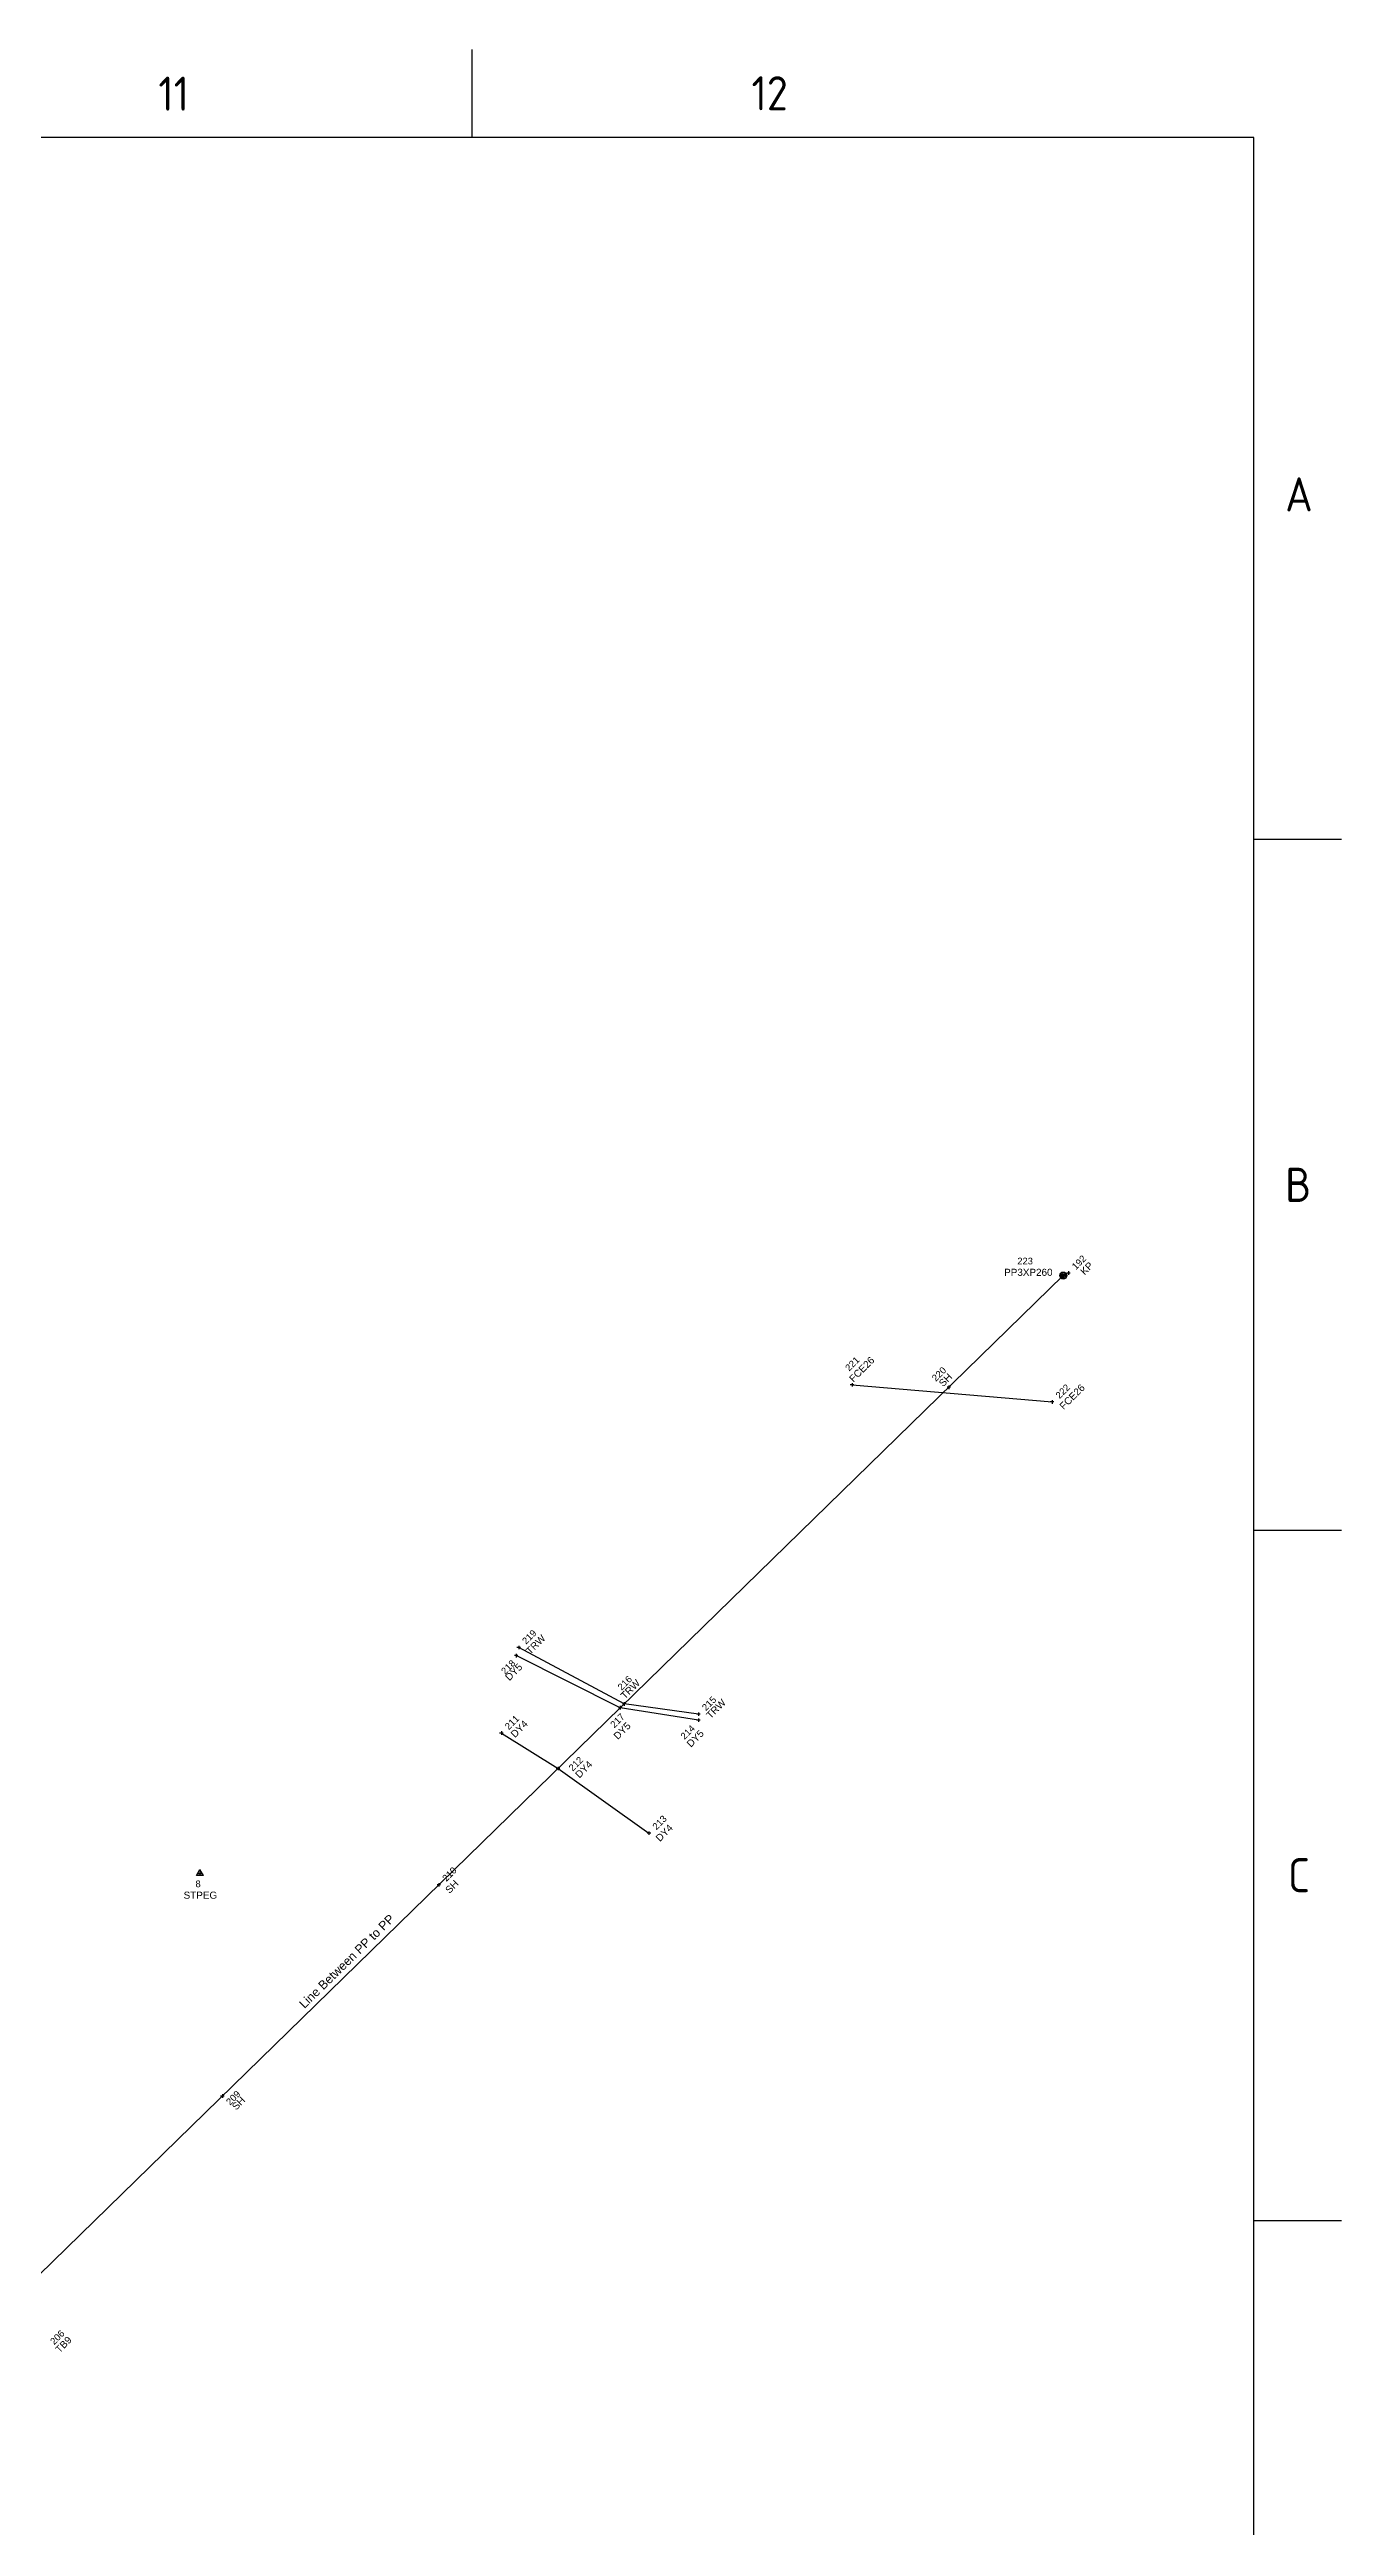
# Paper-space layout 'Survey' of a CAD drawing. Header units: metres, sheet in millimetres. Extents: x -21 to 813, y -3 to 583.
# Drawn here: x 680.4 to 812.8, y 329.6 to 583.4 of the extents above; entities that cross this region are included whole.
import ezdxf
from ezdxf.enums import TextEntityAlignment as Align

# ---------------------------------------------------------------- set-up
doc = ezdxf.new("R2010")
doc.units = ezdxf.units.M
doc.layers.get('0').update_dxf_attribs({"color": 6})
for name, color, linetype in [('Notes', 7, 'Continuous'), ('SupportsUG_SP_EXT', 7, 'Continuous'), ('TEXT1', 7, 'Continuous')]:
    doc.layers.add(name, color=color, linetype=linetype)
doc.layers.get('0').freeze()
doc.styles.add('ARIAL', font='arial.ttf', dxfattribs={"height": 2})
doc.styles.add('iecISOCP', font='isocp.shx')
doc.styles.get("Standard").update_dxf_attribs({"font": 'arial.ttf'})

# ---------------------------------------------------------------- blocks, each defined once
blk = doc.blocks.new('A1_FRAME_TITLE')
at = {"layer": 'Notes', "linetype": 'Continuous'}
for p, q in [((744.23, 574.39), (744.23, 583.39)), ((833.35, 502.43), (824.35, 502.43)), ((824.37, 431.68), (833.35, 431.68)), ((824.35, 360.93), (833.35, 360.93))]:
    blk.add_line(p, q, dxfattribs=at)
at = {"layer": 'Notes', "color": 3, "linetype": 'Continuous'}
blk.add_line((824.37, 5.97), (824.37, 574.39), dxfattribs=at)
at = {"layer": 'Notes', "color": 3, "linetype": 'Continuous', "flags": 128}
blk.add_lwpolyline([(824.37, 574.39), (149.5, 574.39)], dxfattribs=at)
blk.add_attdef('DRAFT_NUM', (29.9, 23.29), '', height=2.5, rotation=90)
at = {"layer": 'Notes', "color": 7, "style": 'iecISOCP'}
for s, p in [('11', (712.06, 577.12)), ('12', (772.87, 577.16)), ('A', (827.58, 536.06)), ('B', (827.58, 465.31)), ('C', (827.87, 394.56))]:
    blk.add_text(s, height=3.5, dxfattribs=at).set_placement(p)
at = {"layer": 'Notes', "color": 7, "style": 'iecISOCP', "flags": 8}
blk.add_attdef('VERSION_NO', text='', height=2.5, rotation=90, dxfattribs=at).set_placement((302.04, 43.81), align=Align.MIDDLE_CENTER)
at = {"layer": 'Notes', "color": 7, "style": 'iecISOCP'}
for tag, p in [('CAP_NO', (513.19, 43.46)), ('IE_NUM', (513.05, 37.81)), ('REF_No_1', (335.24, 32.31)), ('REF_1', (362.52, 32.31)), ('GEN_WO', (441.71, 31.76)), ('HV_SWITCH', (513.46, 32.16)), ('REF_No_2', (335.24, 26.31)), ('REF_2', (362.52, 26.31)), ('OH_WO', (441.71, 25.81)), ('UBD_REF', (513.05, 25.83)), ('REF_No_3', (335.24, 20.31)), ('REF_3', (362.52, 20.31)), ('UG_WO', (441.71, 20.05)), ('GIS_MAP_No', (513.05, 20.04)), ('REF_No_4', (335.24, 14.31)), ('REF_4', (362.52, 14.31)), ('SUB_WO', (441.71, 13.81)), ('HV_OP_DIAG', (513.33, 14.2)), ('LGA', (512.95, 7.78))]:
    blk.add_attdef(tag, p, '', height=2.5, dxfattribs=at)
at = {"layer": 'Notes', "style": 'iecISOCP'}
for tag, p in [('T1', (684.37, 39.47)), ('T2', (684.37, 34.35)), ('T3', (684.37, 28.92)), ('T4', (684.37, 23.66)), ('T5', (684.37, 18.23)), ('T6', (684.37, 12.97))]:
    blk.add_attdef(tag, text='', height=3.5, dxfattribs=at).set_placement(p, align=Align.CENTER)
at = {"layer": 'Notes', "color": 7, "style": 'iecISOCP'}
for tag, p in [('scale', (567.76, 33.27)), ('DRAWN', (567.76, 24.93)), ('DATE', (567.76, 16.88)), ('CHD', (567.76, 8.37)), ('DESIGN', (605.62, 9.15))]:
    blk.add_attdef(tag, text='', height=2.5, dxfattribs=at).set_placement(p, align=Align.CENTER)
at = {"layer": 'Notes', "color": 4, "style": 'iecISOCP'}
blk.add_attdef('NUM', text='', height=7, dxfattribs=at).set_placement((792.37, 20.12), align=Align.MIDDLE_CENTER)
at = {"layer": 'Notes', "color": 1, "style": 'iecISOCP'}
blk.add_attdef('REV', text='', height=5, dxfattribs=at).set_placement((820.05, 17.1), align=Align.CENTER)
at = {"layer": 'Notes', "color": 7, "style": 'iecISOCP'}
for tag, p in [('NS', (790.71, 8.12)), ('SHTS', (805.41, 8.12))]:
    blk.add_attdef(tag, text='', height=2.5, dxfattribs=at).set_placement(p, align=Align.MIDDLE)
at = {"layer": 'Notes', "style": 'iecISOCP'}
blk.add_attdef('ExportID', (9.08, 2.39), '', height=2.5, dxfattribs=at)
at = {"layer": 'Notes', "style": 'iecISOCP', "flags": 1}
for tag, p in [('ProjectType', (14.17, -26.8)), ('ProjectNumber', (23.56, -26.82)), ('DrawingNumber', (35.51, -26.8)), ('ProjectDescription', (47.56, -26.83)), ('ExportDate', (60.28, -26.79)), ('ExportUserName', (69.15, -26.8)), ('DesignerCompanyName', (81.48, -26.79)), ('ExportAreaOfInterest', (97.1, -26.81)), ('GIS_SUCCESS', (112, -26.78)), ('CAD_SUCCESS', (121.79, -26.78)), ('DEPOTCODE', (132.11, -26.88)), ('ExportCategories', (140.08, -26.8)), ('Comments', (154.38, -26.88))]:
    blk.add_attdef(tag, p, '', height=1, dxfattribs=at)
blk = doc.blocks.new('statn')
at = {"linetype": 'Continuous'}
blk.add_line((-0.99, 0.57), (1.01, 0.67), dxfattribs=at)
for q in [(-0.99, 0.57), (1.01, 0.67)]:
    blk.add_line((0.09, -1.11), q)
blk = doc.blocks.new('POWER POLE')
h = blk.add_hatch(color=256)
h.paths.add_polyline_path([(-1, 0, 1), (1, 0, 1)])
h.paths.add_polyline_path([(0.74, 0, -1), (-0.74, 0, -1)], flags=16)
for radius in [0.996, 0.563]:
    blk.add_circle((0, 0), radius)
at = {"layer": 'TEXT1', "style": 'ARIAL'}
blk.add_text('PP', height=0.56, rotation=302.70417, dxfattribs=at).set_placement((-0.52, 0.26))

psp = doc.layouts.new('Survey')

# ---------------------------------------------------------------- linework, layer by layer
at = {"layer": 'Notes'}
for p, q in [((512.71, 192.91), (784.28, 457.76)), ((784.28, 457.94), (784.28, 457.58)), ((784.81, 458.2), (784.81, 457.84)), ((762.63, 446.74), (762.63, 446.38)), ((762.63, 446.56), (783.13, 444.81)), ((772.55, 446.49), (772.55, 446.13)), ((783.13, 444.99), (783.13, 444.63)), ((728.2, 418.99), (728.2, 418.63)), ((738.87, 413.47), (728.2, 418.81)), ((728.45, 419.82), (728.45, 419.46)), ((739.26, 413.86), (728.45, 419.64)), ((739.26, 414.04), (739.26, 413.68)), ((746.89, 412.82), (739.26, 413.86)), ((738.87, 413.65), (738.87, 413.29)), ((746.87, 412.2), (738.87, 413.47)), ((746.87, 412.38), (746.87, 412.02)), ((746.89, 413), (746.89, 412.64)), ((726.68, 411.06), (726.68, 410.7)), ((726.68, 410.88), (732.49, 407.25)), ((732.49, 407.43), (732.49, 407.07)), ((732.49, 407.25), (741.81, 400.62)), ((741.81, 400.8), (741.81, 400.44)), ((695.75, 396.64), (695.75, 396.28)), ((720.27, 395.51), (720.27, 395.15)), ((698.07, 373.86), (698.07, 373.5))]:
    psp.add_line(p, q, dxfattribs=at)
at = {"layer": 'Notes', "linetype": 'Continuous'}
for points in [[(784.46, 457.76), (784.28, 457.76), (784.1, 457.76)], [(784.99, 458.02), (784.81, 458.02), (784.63, 458.02)], [(762.81, 446.56), (762.63, 446.56), (762.45, 446.56)], [(772.73, 446.31), (772.55, 446.31), (772.37, 446.31)], [(783.31, 444.81), (783.13, 444.81), (782.95, 444.81)], [(728.38, 418.81), (728.2, 418.81), (728.02, 418.81)], [(728.63, 419.64), (728.45, 419.64), (728.27, 419.64)], [(739.44, 413.86), (739.26, 413.86), (739.08, 413.86)], [(739.05, 413.47), (738.87, 413.47), (738.69, 413.47)], [(747.05, 412.2), (746.87, 412.2), (746.69, 412.2)], [(747.07, 412.82), (746.89, 412.82), (746.71, 412.82)], [(726.86, 410.88), (726.68, 410.88), (726.5, 410.88)], [(732.67, 407.25), (732.49, 407.25), (732.31, 407.25)], [(741.99, 400.62), (741.81, 400.62), (741.63, 400.62)], [(695.93, 396.46), (695.75, 396.46), (695.57, 396.46)], [(720.45, 395.33), (720.27, 395.33), (720.09, 395.33)], [(698.25, 373.68), (698.07, 373.68), (697.89, 373.68)]]:
    psp.add_lwpolyline(points, dxfattribs=at)

# ---------------------------------------------------------------- block references
at = {"layer": 'Notes', "xscale": 0.36, "yscale": 0.36, "zscale": 0.36, "rotation": 57.29577951308232}
for name, p in [('POWER POLE', (784.28, 457.76)), ('statn', (695.78, 396.46))]:
    psp.add_blockref(name, p, dxfattribs=at)
at = {"layer": 'SupportsUG_SP_EXT'}
psp.add_blockref('A1_FRAME_TITLE', (-20.55, 0), dxfattribs=at)

# ---------------------------------------------------------------- texts
at = {"layer": 'Notes'}
for s, height, p in [('223', 0.686, (779.57, 458.9)), ('PP3XP260', 0.726, (778.22, 457.73)), ('STPEG', 0.726, (694.1, 393.9)), ('8', 0.686, (695.32, 395.08))]:
    psp.add_text(s, height=height, dxfattribs=at).set_placement(p)
for s, height, rotation, p in [('192', 0.686, 45, (785.57, 458.3)), ('KP', 0.726, 45, (786.46, 457.76)), ('221', 0.686, 45, (762.33, 447.91)), ('FCE26', 0.726, 45, (762.76, 446.78)), ('220', 0.686, 45, (771.22, 446.86)), ('SH', 0.726, 45, (771.96, 446.31)), ('222', 0.686, 45, (783.9, 445.09)), ('FCE26', 0.726, 45, (784.33, 443.96)), ('219', 0.686, 45, (729.21, 419.92)), ('TRW', 0.726, 45, (729.63, 418.89)), ('218', 0.686, 45, (727.06, 416.83)), ('DY5', 0.726, 45, (727.5, 416.18)), ('216', 0.686, 45, (739.01, 415.2)), ('TRW', 0.726, 45, (739.34, 414.29)), ('215', 0.686, 45, (747.65, 413.1)), ('TRW', 0.726, 45, (748.12, 412.29)), ('211', 0.686, 45, (727.44, 411.16)), ('DY4', 0.726, 45, (728.07, 410.35)), ('217', 0.686, 45, (738.25, 411.35)), ('DY5', 0.726, 45, (738.61, 410.15)), ('214', 0.686, 45, (745.45, 410.16)), ('DY5', 0.726, 45, (746.11, 409.37)), ('212', 0.686, 45, (733.99, 406.92)), ('DY4', 0.726, 45, (734.68, 406.21)), ('213', 0.686, 45, (742.57, 400.9)), ('DY4', 0.726, 45, (742.93, 399.7)), ('210', 0.686, 45, (721.03, 395.61)), ('SH', 0.726, 45, (721.36, 394.38)), ('Line Between PP to PP', 0.9, 44.4927, (706.48, 382.59)), ('209', 0.686, 45, (698.86, 372.69)), ('SH', 0.726, 45, (699.49, 372.18)), ('206', 0.686, 45, (680.83, 348.15)), ('TB9', 0.726, 45, (681.38, 347.3))]:
    psp.add_text(s, height=height, rotation=rotation, dxfattribs=at).set_placement(p)

doc.saveas('drawing.dxf')
